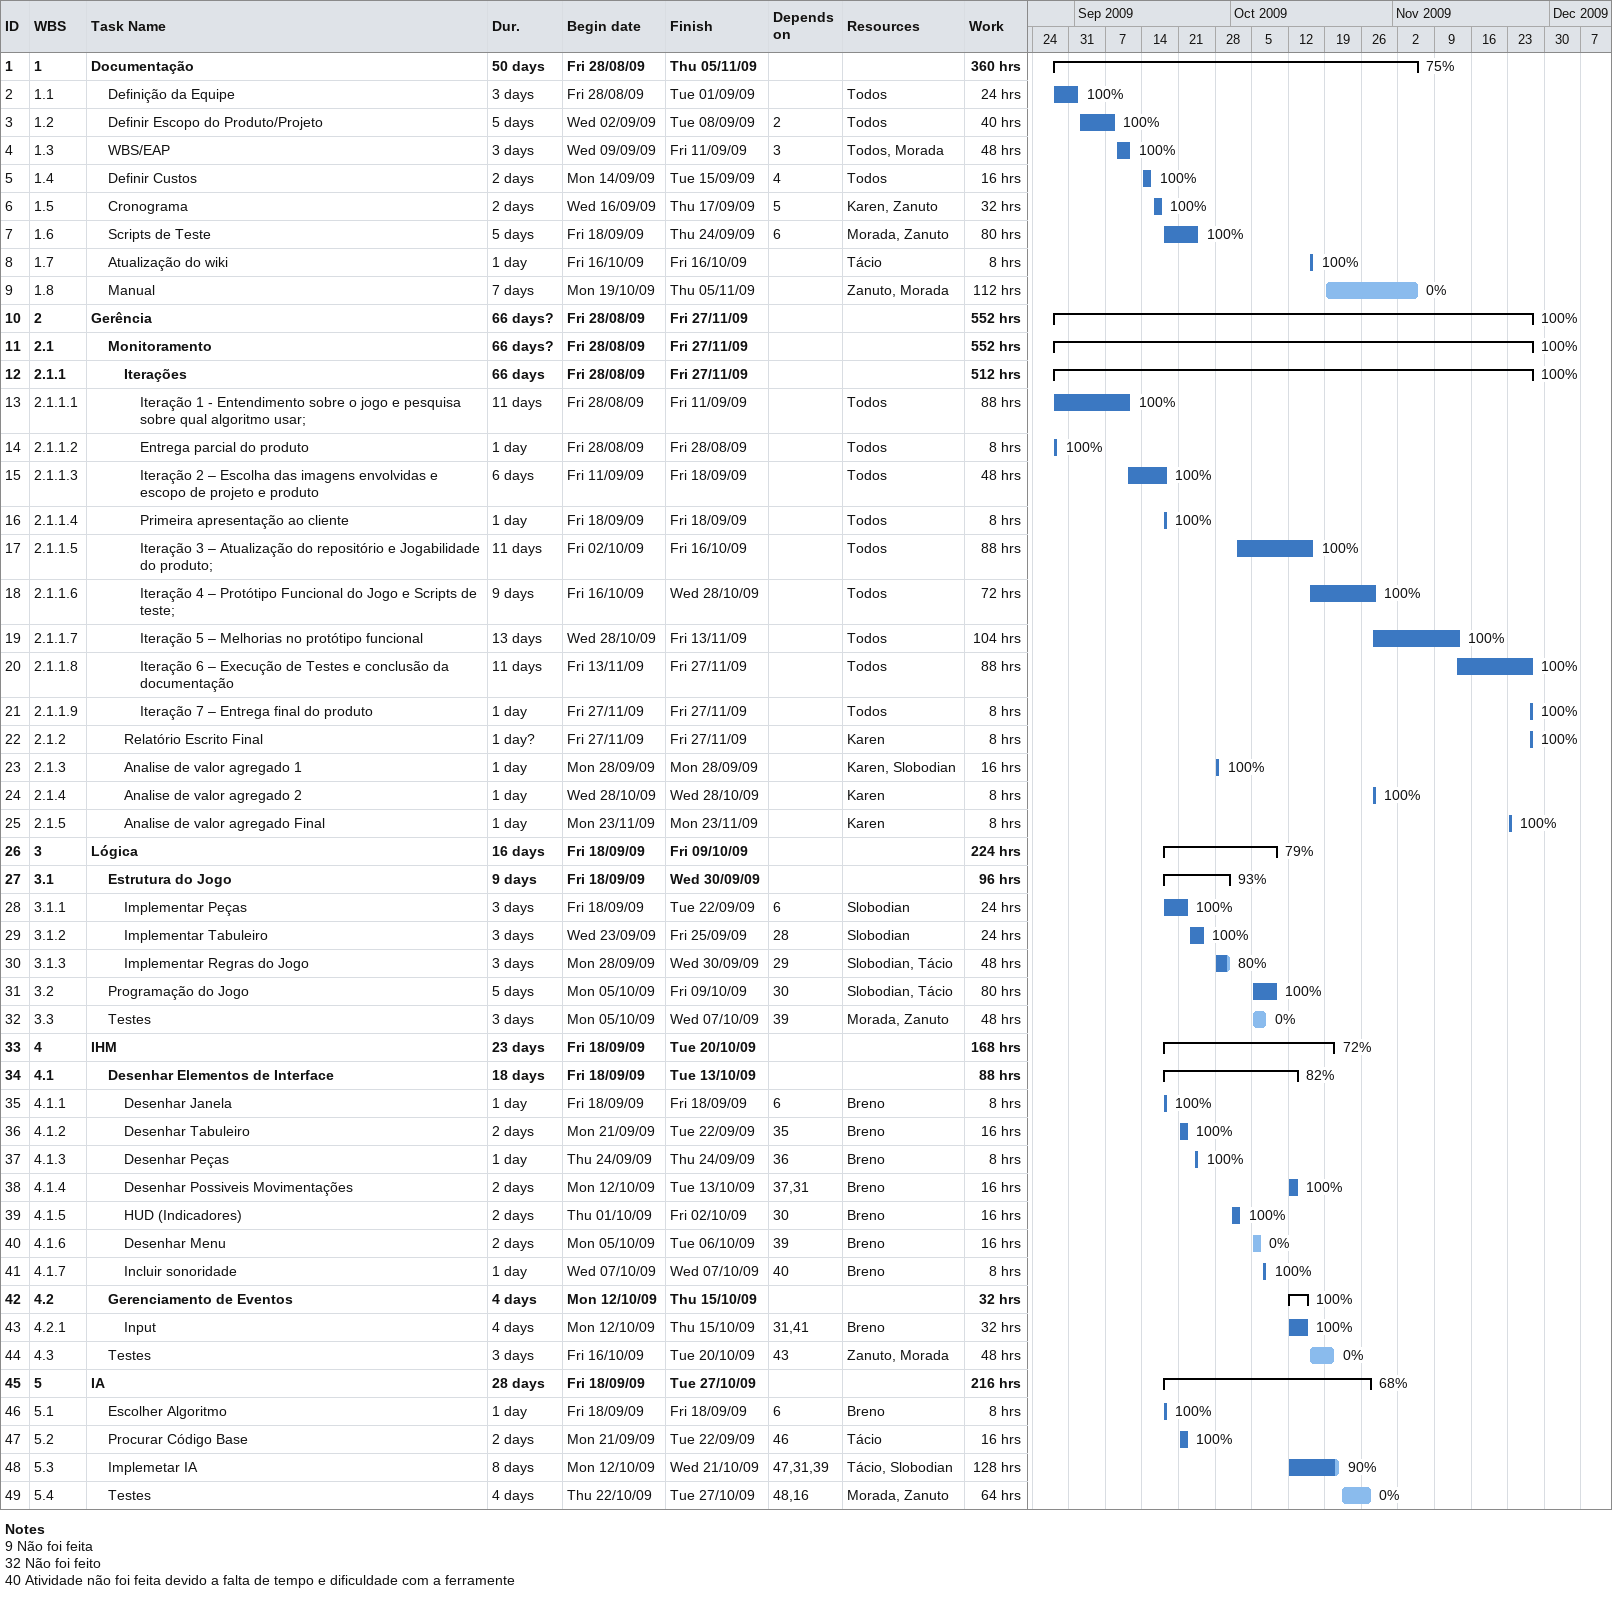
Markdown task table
| ID | WBS | Task | Duration | Start | Finish | Predecessors | Resources | % complete | Work (h) |
|---|---|---|---|---|---|---|---|---|---|
| 1 | 1 | **Documentação** | 50d | 2009-08-28 | 2009-11-05 |  |  | 75 | 360 |
| 2 | 1.1 | Definição da Equipe | 3d | 2009-08-28 | 2009-09-01 |  | Todos | 100 | 24 |
| 3 | 1.2 | Definir Escopo do Produto/Projeto | 5d | 2009-09-02 | 2009-09-08 | 2 | Todos | 100 | 40 |
| 4 | 1.3 | WBS/EAP | 3d | 2009-09-09 | 2009-09-11 | 3 | Todos, Morada | 100 | 48 |
| 5 | 1.4 | Definir Custos | 2d | 2009-09-14 | 2009-09-15 | 4 | Todos | 100 | 16 |
| 6 | 1.5 | Cronograma | 2d | 2009-09-16 | 2009-09-17 | 5 | Karen, Zanuto | 100 | 32 |
| 7 | 1.6 | Scripts de Teste | 5d | 2009-09-18 | 2009-09-24 | 6 | Morada, Zanuto | 100 | 80 |
| 8 | 1.7 | Atualização do wiki | 1d | 2009-10-16 | 2009-10-16 |  | Tácio | 100 | 8 |
| 9 | 1.8 | Manual | 7d | 2009-10-19 | 2009-11-05 |  | Zanuto, Morada | 0 | 112 |
| 10 | 2 | **Gerência** | 66d? | 2009-08-28 | 2009-11-27 |  |  | 100 | 552 |
| 11 | 2.1 | **Monitoramento** | 66d? | 2009-08-28 | 2009-11-27 |  |  | 100 | 552 |
| 12 | 2.1.1 | **Iterações** | 66d | 2009-08-28 | 2009-11-27 |  |  | 100 | 512 |
| 13 | 2.1.1.1 | Iteração 1 - Entendimento sobre o jogo e pesquisa sobre qual algoritmo usar; | 11d | 2009-08-28 | 2009-09-11 |  | Todos | 100 | 88 |
| 14 | 2.1.1.2 | Entrega parcial do produto | 1d | 2009-08-28 | 2009-08-28 |  | Todos | 100 | 8 |
| 15 | 2.1.1.3 | Iteração 2 – Escolha das imagens envolvidas e escopo de projeto e produto | 6d | 2009-09-11 | 2009-09-18 |  | Todos | 100 | 48 |
| 16 | 2.1.1.4 | Primeira apresentação ao cliente | 1d | 2009-09-18 | 2009-09-18 |  | Todos | 100 | 8 |
| 17 | 2.1.1.5 | Iteração 3 – Atualização do repositório e Jogabilidade do produto; | 11d | 2009-10-02 | 2009-10-16 |  | Todos | 100 | 88 |
| 18 | 2.1.1.6 | Iteração 4 – Protótipo Funcional do Jogo e Scripts de teste; | 9d | 2009-10-16 | 2009-10-28 |  | Todos | 100 | 72 |
| 19 | 2.1.1.7 | Iteração 5 – Melhorias no protótipo funcional | 13d | 2009-10-28 | 2009-11-13 |  | Todos | 100 | 104 |
| 20 | 2.1.1.8 | Iteração 6 – Execução de Testes e conclusão da documentação | 11d | 2009-11-13 | 2009-11-27 |  | Todos | 100 | 88 |
| 21 | 2.1.1.9 | Iteração 7 – Entrega final do produto | 1d | 2009-11-27 | 2009-11-27 |  | Todos | 100 | 8 |
| 22 | 2.1.2 | Relatório Escrito Final | 1d? | 2009-11-27 | 2009-11-27 |  | Karen | 100 | 8 |
| 23 | 2.1.3 | Analise de valor agregado 1 | 1d | 2009-09-28 | 2009-09-28 |  | Karen, Slobodian | 100 | 16 |
| 24 | 2.1.4 | Analise de valor agregado 2 | 1d | 2009-10-28 | 2009-10-28 |  | Karen | 100 | 8 |
| 25 | 2.1.5 | Analise de valor agregado Final | 1d | 2009-11-23 | 2009-11-23 |  | Karen | 100 | 8 |
| 26 | 3 | **Lógica** | 16d | 2009-09-18 | 2009-10-09 |  |  | 79 | 224 |
| 27 | 3.1 | **Estrutura do Jogo** | 9d | 2009-09-18 | 2009-09-30 |  |  | 93 | 96 |
| 28 | 3.1.1 | Implementar Peças | 3d | 2009-09-18 | 2009-09-22 | 6 | Slobodian | 100 | 24 |
| 29 | 3.1.2 | Implementar Tabuleiro | 3d | 2009-09-23 | 2009-09-25 | 28 | Slobodian | 100 | 24 |
| 30 | 3.1.3 | Implementar Regras do Jogo | 3d | 2009-09-28 | 2009-09-30 | 29 | Slobodian, Tácio | 80 | 48 |
| 31 | 3.2 | Programação do Jogo | 5d | 2009-10-05 | 2009-10-09 | 30 | Slobodian, Tácio | 100 | 80 |
| 32 | 3.3 | Testes | 3d | 2009-10-05 | 2009-10-07 | 39 | Morada, Zanuto | 0 | 48 |
| 33 | 4 | **IHM** | 23d | 2009-09-18 | 2009-10-20 |  |  | 72 | 168 |
| 34 | 4.1 | **Desenhar Elementos de Interface** | 18d | 2009-09-18 | 2009-10-13 |  |  | 82 | 88 |
| 35 | 4.1.1 | Desenhar Janela | 1d | 2009-09-18 | 2009-09-18 | 6 | Breno | 100 | 8 |
| 36 | 4.1.2 | Desenhar Tabuleiro | 2d | 2009-09-21 | 2009-09-22 | 35 | Breno | 100 | 16 |
| 37 | 4.1.3 | Desenhar Peças | 1d | 2009-09-24 | 2009-09-24 | 36 | Breno | 100 | 8 |
| 38 | 4.1.4 | Desenhar Possiveis Movimentações | 2d | 2009-10-12 | 2009-10-13 | 37, 31 | Breno | 100 | 16 |
| 39 | 4.1.5 | HUD (Indicadores) | 2d | 2009-10-01 | 2009-10-02 | 30 | Breno | 100 | 16 |
| 40 | 4.1.6 | Desenhar Menu | 2d | 2009-10-05 | 2009-10-06 | 39 | Breno | 0 | 16 |
| 41 | 4.1.7 | Incluir sonoridade | 1d | 2009-10-07 | 2009-10-07 | 40 | Breno | 100 | 8 |
| 42 | 4.2 | **Gerenciamento de Eventos** | 4d | 2009-10-12 | 2009-10-15 |  |  | 100 | 32 |
| 43 | 4.2.1 | Input | 4d | 2009-10-12 | 2009-10-15 | 31, 41 | Breno | 100 | 32 |
| 44 | 4.3 | Testes | 3d | 2009-10-16 | 2009-10-20 | 43 | Zanuto, Morada | 0 | 48 |
| 45 | 5 | **IA** | 28d | 2009-09-18 | 2009-10-27 |  |  | 68 | 216 |
| 46 | 5.1 | Escolher Algoritmo | 1d | 2009-09-18 | 2009-09-18 | 6 | Breno | 100 | 8 |
| 47 | 5.2 | Procurar Código Base | 2d | 2009-09-21 | 2009-09-22 | 46 | Tácio | 100 | 16 |
| 48 | 5.3 | Implemetar IA | 8d | 2009-10-12 | 2009-10-21 | 47, 31, 39 | Tácio, Slobodian | 90 | 128 |
| 49 | 5.4 | Testes | 4d | 2009-10-22 | 2009-10-27 | 48, 16 | Morada, Zanuto | 0 | 64 |

Notes
- 9: Não foi feita
- 32: Não foi feito
- 40: Atividade não foi feita devido a falta de tempo e dificuldade com a ferramente
